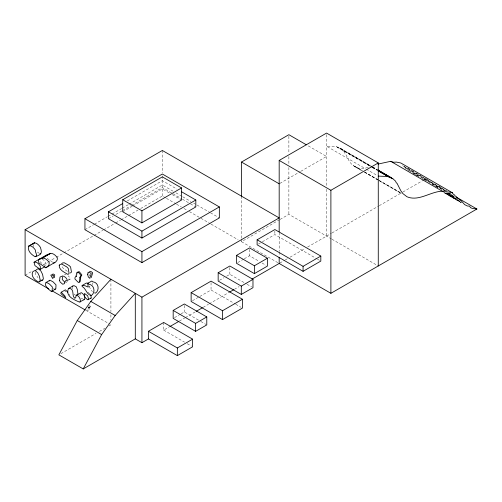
<?xml version="1.0" encoding="UTF-8"?>
<svg xmlns="http://www.w3.org/2000/svg" width="502" height="502" viewBox="0 0 502 502"><rect width="100%" height="100%" fill="white"/><g stroke="black" fill="none" stroke-linecap="round" stroke-linejoin="round"><path stroke-width="0.38" stroke-dasharray="2.51 1.88" d="M92.368 284.703L92.368 283.015M35.259 272.322L35.849 274.795L37.989 277.65M88.559 305.894L89.896 305.938L91.502 307.017L89.82 306.866L88.396 307.682L88.289 310.236L87.649 310.443L86.978 309.696M89.82 306.866L89.707 309.414L88.289 310.236M72.257 287.182L72.363 288.819M33.377 244.549L33.458 246.758M77.176 274.136L77.289 273.427M80.533 293.469L79.805 295.414M88.509 306.697L88.001 307.939L88.402 308.874L89.067 309.621L89.707 309.414M67.425 281.496L66.113 282.538M64.451 274.92L65.411 274.374L66.107 274.625M127.32 200.907L162.353 180.676L177.08 189.179M84.938 229.709L93.767 224.614M94.445 224.218L107.346 216.77M108.024 216.381L111.425 214.417M112.103 214.028L121.609 208.537M122.287 208.148L128.399 204.615M129.077 204.226L162.353 185.012L173.209 191.281M108.457 218.721L113.176 215.998M115.868 214.442L121.93 210.94M122.607 210.551L130.689 205.883M131.361 205.494L162.353 187.604L172.393 193.402M122.726 211.794L132.133 206.366M132.804 205.977L162.353 188.915L169.638 193.119M25.1 275.247L31.187 271.733M43.354 264.711L47.414 262.364M48.092 261.975L55.527 257.683M56.205 257.294L93.391 235.821M94.069 235.432L102.854 230.355M103.531 229.966L115.027 223.327M115.705 222.938L120.436 220.209M121.114 219.82L127.872 215.916M128.55 215.521L138.012 210.056M140.717 208.499L162.353 196.006L165.735 197.957M68.084 280.298L70.117 279.131L69.395 277.123L68.134 275.849M88.81 286.755L89.996 286.071M279.859 183.412L300.158 171.69M300.836 171.301L326.557 156.455L307.713 145.574M241.5 239.385L241.5 241.7L279.401 219.82M280.078 219.43L288.876 214.348L331.257 238.814M60.88 353.684L96.045 333.384M99.427 331.433L104.836 328.308M108.89 325.967L110.917 324.794M258.43 244.035L261.718 242.14M262.37 241.757L274.864 234.547L316.762 258.743M237.779 262.533L243.633 259.151M244.286 258.775L249.488 255.769L259.44 261.511M219.462 280.323L223.999 277.706M226.597 276.207L229.841 274.337L246.363 283.875M192.467 300.717L199.099 296.883M199.765 296.5L211.047 289.987L235.074 303.854M174.489 317.634L180.4 314.227M181.059 313.844L184.341 311.949L200.179 321.092M163.702 322.466L163.702 330.121L169.136 326.984M179.327 321.104L184.761 317.967M185.439 317.571L195.629 311.692M203.103 307.375L208.537 304.237M209.215 303.848L228.912 292.471M234.346 289.334L239.103 286.592M279.859 263.061L284.596 260.325M285.274 259.936L287.301 258.762M290.012 257.2L304.896 248.603M307.607 247.04L331.282 233.374M331.96 232.984L378.571 206.071M379.248 205.682L402.215 192.417M402.893 192.028L423.832 179.942M70.117 279.131L68.285 279.099M368.242 167.499C364.013 168.302 359.143 169.306 355.234 166.896L351.237 163.796L349.116 160.91L345.313 153.43L344.604 152.997L343.826 151.246L341.14 148.887L336.516 146.678L326.557 146.245L365.512 168.735M88.396 307.682L90.084 307.833L88.471 306.76M423.713 178.944L425.181 179.158L446.68 191.569M40.649 279.777L41.296 279.94M80.847 298.05L83.081 299.092M404.141 166.52L447.1 191.237M42.13 259.183L43.417 259.854L45.218 261.818L46.027 263.374L45.858 266.116L42.588 263.788M404.788 166.808L405.064 167.605L408.026 170.046M402.447 164.989L403.068 165.334M407.819 168.088L413.817 171.54M416.503 173.09L422.596 176.622M425.232 178.128L427.968 179.722M439.338 186.273L442.074 187.867M403.357 166.137L447.012 191.337M449.365 193.119L452.051 194.669M405.672 168.132L445.971 191.4M449.265 193.257L453.356 195.667M408.697 170.435L420.061 176.949M420.732 177.338L444.239 190.911M448.267 193.239L454.373 196.803M412.575 172.895L418.618 176.384M423.318 179.101L427.346 181.423M432.053 184.14L438.095 187.629M448.167 193.446L454.887 197.324M414.47 174.094L418.505 176.422M435.29 186.11L437.982 187.666M447.382 193.094L454.768 197.355M447.458 193.364L457.535 199.181M446.341 193.126L457.824 199.79M446.334 193.402L459.769 201.151M445.613 193.075L460.208 201.534M445.581 193.276L459.681 201.415M443.868 192.479L461.332 202.563M461.288 202.632L443.824 192.555L461.275 202.676M339.728 147.958L371.969 166.57M372.641 166.959L377.341 169.676M341.14 148.887L372.038 166.727M372.71 167.116L377.41 169.827M340.337 148.592L371.907 166.815M372.578 167.204L377.278 169.914M336.516 146.678L372.114 167.229M372.785 167.618L376.814 169.946M337.244 147.218L371.493 166.99M372.164 167.379L376.87 170.096M366.184 169.124L376.927 175.33M354.669 166.225L362.061 170.492M364.747 172.042L378.175 179.798M378.853 180.187L401.016 192.981M353.151 165.572L363.624 171.515M364.295 171.904L378.671 180.306M378.985 180.5L401.907 193.621M355.234 166.896L361.955 170.774M364.64 172.324L401.581 193.653M331.929 239.203L378.27 265.96M317.433 259.132L319.467 260.3M175.926 192.843L182.031 196.37M182.709 196.765L190.848 201.465M193.565 203.028L196.276 204.596M196.953 204.992L209.842 212.434M210.526 212.823L219.343 217.912M173.064 193.785L181.768 198.811M182.433 199.2L189.8 203.448M190.471 203.837L195.824 206.924M172.286 194.65L180.889 199.62M166.413 198.346L175.882 203.818M176.56 204.207L181.297 206.943M184.002 208.506L186.706 210.062M189.411 211.624L200.235 217.874M200.913 218.27L210.382 223.735M211.06 224.124L238.117 239.749M241.5 241.7L277.832 262.678M262.088 263.042L266.066 265.345M247.028 284.257L251.653 286.931M235.739 304.243L241.079 307.324M200.838 321.475L206.115 324.524M163.702 330.121L184.548 342.157M187.233 343.707L191.268 346.035M85.917 310.361L109.568 324.016M87.806 292.214L89.927 293.764M41.961 263.368L40.624 262.358L39.94 260.519M75.388 295.132L74.02 294.078M67.299 271.325L63.189 268.288L61.652 265.878M39.426 253.479L36.345 251.238M64.89 291.104L65.988 291.869M53.394 288.129L54.065 288.644M52.723 262.301L47.019 258.229L46.736 257.037M89.011 286.479L92.355 291.725M408.641 170.36L409.099 170.987M88.854 274.098L89.802 276.125M69.408 294.216L69.853 295.465M326.557 134.624L326.557 186.129M326.557 189.248L326.557 236.103M288.876 136.262L288.876 153.443M288.876 156.561L288.876 164.374M288.876 167.499L288.876 214.348M279.181 232.577L279.181 251.107M279.181 251.878L279.181 255.738M274.864 230.976L274.864 234.547M249.488 249.337L249.488 255.769M241.5 196.163L241.5 238.613M229.841 267.516L229.841 274.337M211.047 282.607L211.047 289.987M184.341 305.429L184.341 311.949M162.353 150.468L162.353 172.851M162.353 175.938L162.353 196.006M110.917 279.256L110.917 311.673M110.917 314.76L110.917 320.163"/><path stroke-width="0.75" d="M88.346 283.166L86.281 283.09L82.133 285.487L82.083 286.385C86.2 288.537 86.419 294.705 91.351 295.546C95.713 292.572 94.451 284.791 88.766 284.22L87.687 283.392L91.835 281.001L92.914 281.823C98.599 282.4 99.86 290.175 95.499 293.149L94.533 292.842M40.198 269.386L40.367 266.644C39.338 264.278 36.828 261.435 34.017 262.226L34.971 265.627L40.198 269.386L44.596 266.844M51.744 291.298L52.158 290.878L52.34 287L49.397 283.988L46.366 282.319C43.266 285.305 48.744 289.34 51.06 291.279L51.744 291.298L55.835 288.75L56.017 284.879L53.074 281.86L50.043 280.191L45.833 282.613M76.178 295.27L75.758 297.485L74.829 298.313C71.918 296.161 73.957 291.951 71.692 289.265L69.609 288.242L68.441 288.556C65.103 296.124 73.901 299.725 79.429 302.091L84.549 299.487C85.585 296.933 83.614 293.764 81.293 292.647L76.178 295.27L76.85 295.207C79.172 296.331 81.142 299.499 80.107 302.053M62.468 276.897L62.254 279.526L64.733 282.162M28.758 246.137C27.058 250.793 31.469 254.658 35.115 256.735C41.973 254.489 42.181 253.033 40.424 247.404C39.118 245.359 37.092 243.012 34.519 242.786L28.758 246.137L34.519 242.786M33.502 243.934L34.142 243.093M88.239 299.769L88.515 299.035L87.687 295.803L84.499 293.482L84.323 296.023L85.503 297.899L87.63 299.813L91.013 298.169L91.289 297.435L90.624 294.85M61.25 292.214L60.761 293.482L65.731 297.849L64.758 295.741L61.25 292.214L65.373 289.83L67.845 292.208M76.31 276.64L76.561 276.012M72.545 286.617L72.878 285.989L74.051 285.682L76.135 286.698L77.277 289.359L77.967 294.392M110.917 279.256L90.799 301.426L77.27 320.514L58.853 354.858L83.225 368.926L135.295 338.869L141.928 342.697L148.441 338.938L177.35 355.623L192.611 346.813L192.611 339.157L163.702 322.466L148.441 331.282L148.441 338.938M83.225 368.926L101.642 334.583L115.171 315.494L135.295 293.331L135.295 338.869M91.301 277.524L92.663 272.781L91.057 271.551L89.45 271.444M49.133 281.02L49.51 280.492M35.598 270.415L37.694 268.834L38.955 269.166L40.969 271.111L42.595 274.456L43.348 278.484L42.984 279.765L38.786 282.005C34.996 280.656 30.453 275.949 32.799 271.745L34.531 270.653L35.793 270.992L37.813 272.931L39.438 276.276L40.185 280.304L39.432 281.929M61.752 263.556L62.599 262.941L64.237 262.753L69.132 265.552L70.587 266.97L71.416 271.802L71.196 272.498L70.198 272.994M41.873 258.398L50.42 253.334C53.363 253.165 55.741 255.518 57.36 257.746L57.215 259.929L55.86 261.818L45.807 267.773L38.855 262.941L38.441 259.647L41.873 258.398L50.42 253.334M54.059 277.65L54.542 277.211L54.712 274.914L53.356 274.029L52.227 274.33M29.204 245.942L29.58 245.635C32.153 245.867 34.18 248.208 35.485 250.253C34.801 252.399 38.158 255.029 35.623 256.61M45.807 267.773L48.462 265.727L49.052 264.642L49.196 262.458C47.583 260.231 45.199 257.877 42.256 258.047M25.1 229.709L162.353 150.468L279.181 217.912L141.928 297.159L25.1 229.709L25.1 275.247L48.75 288.901M84.938 218.721L162.353 174.025L219.343 206.924L219.343 217.912L141.928 262.609L84.938 229.709L84.938 218.721L141.928 251.621L219.343 206.924M122.726 199.74L162.353 176.861L181.555 187.943L181.555 200.003L141.928 222.875L122.726 211.794L122.726 199.74L141.928 210.821L181.555 187.943M181.768 191.883L195.824 200.003L195.824 206.924L141.928 238.042L108.457 218.721L108.457 211.794L122.607 203.63M34.017 262.226L46.604 254.934L50.037 253.686M54.919 262.452L53.971 263.061L53.413 262.816M241.5 196.163L241.5 162.052L288.876 134.699L306.371 144.802M108.457 211.794L141.928 231.121L195.824 200.003M279.181 231.805L279.181 160.427L326.557 133.074L378.27 162.93L378.27 265.96M68.441 288.556L72.878 285.989M279.181 160.427L330.893 190.283L378.27 162.93M257.112 239.799L274.864 229.552L320.816 256.083L320.816 261.084L303.07 271.325L257.112 244.794L257.112 239.799L303.07 266.33L320.816 256.083M236.48 255.418L249.488 247.906L267.397 258.241L267.397 266.11L254.382 273.621L236.48 263.28L236.48 255.418L254.382 265.759L267.397 258.241M218.163 272.743L229.841 266.004L252.977 279.357L252.977 287.69L241.299 294.429L218.163 281.076L218.163 272.743L241.299 286.102L252.977 279.357M191.136 292.628L211.047 281.133L242.416 299.242L242.416 308.096L222.505 319.592L191.136 301.482L191.136 292.628L222.505 310.738L242.416 299.242M173.177 310.431L184.341 303.98L206.78 316.938L206.78 324.901L195.611 331.351L173.177 318.393L173.177 310.431L195.611 323.382L206.78 316.938M169.82 326.595L178.649 321.493M196.307 311.296L202.425 307.77M229.596 292.082L233.668 289.729M252.01 279.143L279.181 263.456L330.893 293.312L476.9 209.014L456.751 197.386M148.441 331.282L177.35 347.974L192.611 339.157M39.677 258.963L40.825 258.712M77.672 272.053L79.303 271.714L81.851 274.908L80.784 276.853L80.232 281.227L79.937 281.936L79.197 281.911M378.037 164.072L390.707 161.318L443.021 191.62L450.438 192.21L452.566 192.862L452.892 193.785L454.787 195.19L455.076 195.993L456.506 196.665L456.782 197.462L461.602 201.202L464.632 204.615L467.306 205.977L469.621 206.165L470.43 207.621L472.426 208.449L476.9 209.014M40.053 253.88L40.562 253.755M82.133 285.487L84.951 285.713L88.22 287.094L87.687 283.392M41.942 280.179L42.588 280.103M90.404 298.213L91.013 298.169M83.872 299.525L84.549 299.487M378.27 176.108L388.234 176.535L392.859 178.75L395.538 181.103L396.316 182.853L397.026 183.286L400.834 190.766L402.955 193.653L406.953 196.753C418.819 201.779 430.409 191.475 442.425 191.174L443.021 191.62M54.737 289.152L55.421 289.177M452.566 192.862L400.847 163.006L396.505 162.102L393.367 162.221L390.707 161.318M378.012 170.059L391.447 177.815M378.081 170.216L392.859 178.75M377.95 170.303L389.364 176.899M390.713 177.67L392.056 178.448M378.157 170.718L388.234 176.535M378.213 170.868L388.956 177.074M241.5 162.052L279.181 183.807M90.799 301.426L115.171 315.494M52.133 290.853L85.24 309.972M77.27 320.514L101.642 334.583M330.893 190.283L330.893 293.312M303.07 266.33L303.07 271.325M279.181 257.281L279.181 263.456M254.382 265.759L254.382 273.621M241.299 286.102L241.299 294.429M222.505 310.738L222.505 319.592M195.611 323.382L195.611 331.351M177.35 347.974L177.35 355.623M141.928 210.821L141.928 222.875M141.928 231.121L141.928 238.042M141.928 251.621L141.928 262.609M141.928 297.159L141.928 342.697M79.906 277.361L79.561 281.158L79.059 282.444L78.318 282.419L74.936 278.999L75.024 277.518L76.04 276.1L76.793 272.561L78.425 272.222L80.973 275.416L79.906 277.361M59.587 280.392L60.083 281.948L62.712 284.239L64.363 283.693L65.58 280.662L67.412 280.693C67.004 278.346 64.934 276.502 62.7 275.937L60.008 277.041L59.587 280.392M53.294 275.736L53.124 278.026L52.641 278.466L50.802 275.146L51.938 274.851L53.294 275.736M87.486 274.18L88.358 276.96L89.858 278.359L91.22 273.615L89.613 272.385L88.007 272.279L88.17 273.239L87.486 274.18M59.205 265.665C59.211 270.233 64.488 272.285 67.833 274.362L68.83 273.866L69.05 273.17L68.222 268.338L66.766 266.92L61.865 264.121L59.732 264.485L59.205 265.665"/></g></svg>
